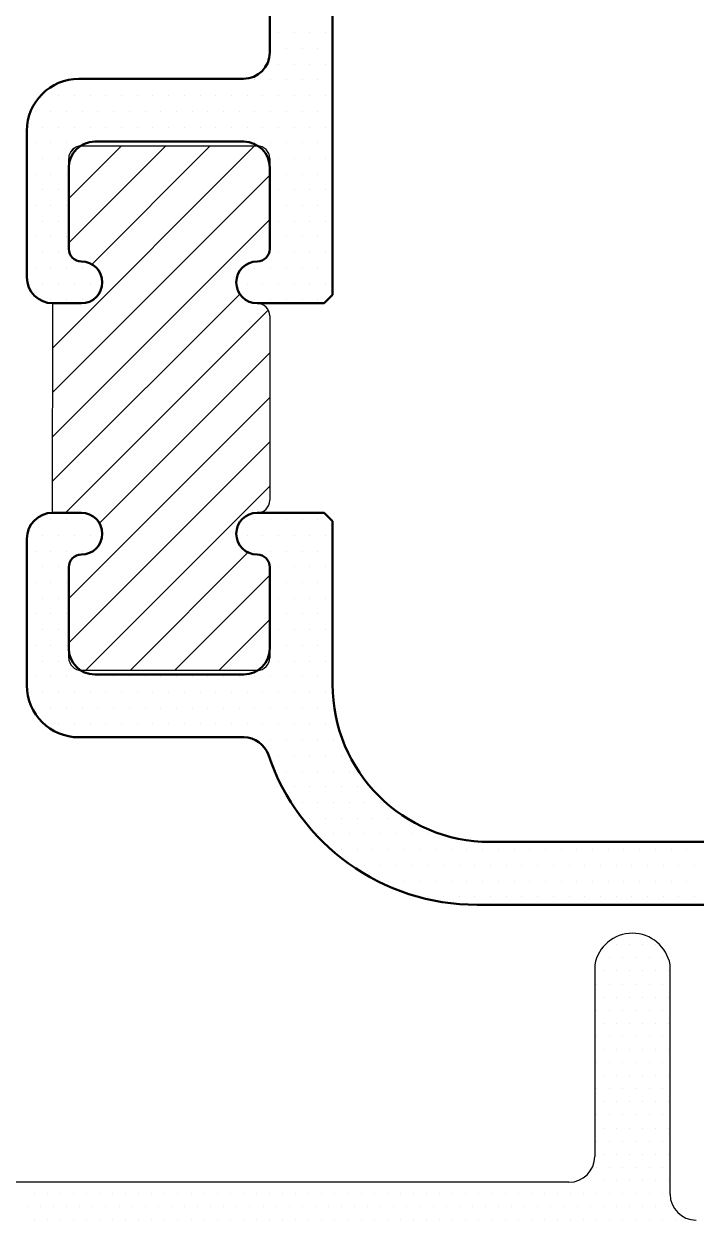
# Model space of a CAD drawing. Header units: inches. Extents: x 3.8 to 36.3, y 0.9 to 43.6.
# Drawn here: x 27.26 to 28.063, y 7.557 to 8.985 of the extents above; entities that cross this region are included whole.
import ezdxf

# ---------------------------------------------------------------- set-up
doc = ezdxf.new("R2010")
doc.units = ezdxf.units.IN
doc.header["$MEASUREMENT"] = 0
doc.layers.add('R-SWTS-DET1', color=1, linetype='Continuous')
doc.layers.add('R-SWTS-PAT1', color=5, linetype='Continuous')

msp = doc.modelspace()

# ---------------------------------------------------------------- linework, layer by layer
at = {"layer": 'R-SWTS-DET1', "lineweight": 50}
for p, q in [((27.55401, 8.95055), (27.55401, 9.2583)), ((27.62901, 9.2583), (27.62901, 8.6613)), ((27.32601, 8.9193), (27.52276, 8.9193)), ((27.26401, 8.6823), (27.26401, 8.8573)), ((27.52301, 8.8443), (27.34501, 8.8443)), ((27.31401, 8.8133), (27.31401, 8.7163)), ((27.55401, 8.7163), (27.55401, 8.8133)), ((27.62901, 8.6613), (27.61901, 8.6513)), ((27.32901, 8.6513), (27.29501, 8.6513)), ((27.53901, 8.6513), (27.53901, 8.6513)), ((27.61901, 8.6513), (27.53901, 8.6513)), ((27.32901, 8.4013), (27.29501, 8.4013)), ((27.53901, 8.4013), (27.53901, 8.4013)), ((27.61901, 8.4013), (27.53901, 8.4013)), ((27.62901, 8.3913), (27.61901, 8.4013)), ((27.62901, 8.1963), (27.62901, 8.3913)), ((27.26401, 8.3703), (27.26401, 8.1953)), ((27.31401, 8.2393), (27.31401, 8.3363)), ((27.55401, 8.3363), (27.55401, 8.2393)), ((27.52301, 8.2083), (27.34501, 8.2083)), ((27.32601, 8.1333), (27.52301, 8.1333)), ((28.22121, 8.0083), (27.81701, 8.0083)), ((27.80158, 7.9333), (28.23401, 7.9333))]:
    msp.add_line(p, q, dxfattribs=at)
at = {"layer": 'R-SWTS-DET1'}
for p, q in [((27.32892, 8.8392), (27.53892, 8.8392)), ((27.31392, 8.7162), (27.31392, 8.8242)), ((27.55392, 8.8242), (27.55392, 8.7162)), ((27.29465, 8.4012), (27.29492, 8.6512)), ((27.29492, 8.6512), (27.32892, 8.6512)), ((27.55392, 8.6362), (27.55392, 8.4162)), ((27.32892, 8.4012), (27.29492, 8.4012)), ((27.31392, 8.2282), (27.31392, 8.3362)), ((27.55392, 8.3362), (27.55392, 8.2282)), ((27.53892, 8.2132), (27.32892, 8.2132))]:
    msp.add_line(p, q, dxfattribs=at)
at = {"layer": 'R-SWTS-DET1', "lineweight": 30}
for p, q in [((27.94205, 7.86187), (27.94204, 7.63307)), ((28.03204, 7.588), (28.03205, 7.86187)), ((27.91104, 7.60207), (26.78605, 7.60207))]:
    msp.add_line(p, q, dxfattribs=at)
at = {"layer": 'R-SWTS-DET1', "lineweight": 50}
for centre, radius, start, end in [((27.52276, 8.95055), 0.03125, 270, 0), ((27.32601, 8.8573), 0.062, 90, 180), ((27.34501, 8.8133), 0.031, 90, 180), ((27.52301, 8.8133), 0.031, 360, 90), ((27.32901, 8.7163), 0.015, 180, 270), ((27.53901, 8.7163), 0.015, 270, 0), ((27.32901, 8.6763), 0.025, 270, 90), ((27.53901, 8.6763), 0.025, 90, 270), ((27.29501, 8.6823), 0.031, 180, 270), ((27.29501, 8.3703), 0.031, 90, 180), ((27.32901, 8.3763), 0.025, 270, 90), ((27.53901, 8.3763), 0.025, 90, 270), ((27.32901, 8.3363), 0.015, 90, 180), ((27.53901, 8.3363), 0.015, 0, 90), ((27.34501, 8.2393), 0.031, 180, 270), ((27.52301, 8.2393), 0.031, 270, 360), ((27.81701, 8.1963), 0.188, 180, 270), ((27.32601, 8.1953), 0.062, 180, 270), ((27.52301, 8.1023), 0.031, 18.64647, 90), ((27.80158, 8.1963), 0.263, 198.64647, 270)]:
    msp.add_arc(centre, radius, start, end, dxfattribs=at)
at = {"layer": 'R-SWTS-DET1'}
for centre, radius, start, end in [((27.32894, 8.82418), 0.01502, 90.08612, 179.91388), ((27.53889, 8.82418), 0.01502, 0.08612, 89.91388), ((27.32894, 8.71623), 0.01502, 180.08612, 269.91388), ((27.53889, 8.71623), 0.01502, 270.08612, 359.91388), ((27.32886, 8.6762), 0.025, 270.1266, 89.8734), ((27.53887, 8.6762), 0.025, 89.89771, 270.10229), ((27.53889, 8.63618), 0.01502, 0.08612, 89.91388), ((27.53889, 8.41623), 0.01502, 270.08612, 359.91388), ((27.29465, 8.37047), 0.03073, 89.49805, 90), ((27.32886, 8.3762), 0.025, 270.1266, 89.8734), ((27.53887, 8.3762), 0.025, 89.89771, 270.10229), ((27.32894, 8.33618), 0.01502, 90.08612, 179.91388), ((27.53889, 8.33618), 0.01502, 0.08612, 89.91388), ((27.32894, 8.22823), 0.01502, 180.08612, 269.91388), ((27.53889, 8.22823), 0.01502, 270.08612, 359.91388)]:
    msp.add_arc(centre, radius, start, end, dxfattribs=at)
at = {"layer": 'R-SWTS-DET1', "lineweight": 30}
for centre, radius, start, end in [((27.98705, 7.85362), 0.04575, 10.38886, 169.61114), ((27.91104, 7.63307), 0.031, 270, 359.999), ((28.06304, 7.588), 0.031, 179.999, 269.99698)]:
    msp.add_arc(centre, radius, start, end, dxfattribs=at)
at = {"layer": 'R-SWTS-PAT1'}
for p, q in [((27.56447, 8.97424), (27.56447, 8.97424)), ((27.58322, 8.97424), (27.58322, 8.97424)), ((27.60197, 8.97424), (27.60197, 8.97424)), ((27.62072, 8.97424), (27.62072, 8.97424)), ((27.55509, 8.95549), (27.55509, 8.95549)), ((27.57384, 8.95549), (27.57384, 8.95549)), ((27.59259, 8.95549), (27.59259, 8.95549)), ((27.61134, 8.95549), (27.61134, 8.95549)), ((27.56447, 8.93674), (27.56447, 8.93674)), ((27.58322, 8.93674), (27.58322, 8.93674)), ((27.60197, 8.93674), (27.60197, 8.93674)), ((27.62072, 8.93674), (27.62072, 8.93674)), ((27.33009, 8.91799), (27.33009, 8.91799)), ((27.34884, 8.91799), (27.34884, 8.91799)), ((27.36759, 8.91799), (27.36759, 8.91799)), ((27.38634, 8.91799), (27.38634, 8.91799)), ((27.40509, 8.91799), (27.40509, 8.91799)), ((27.42384, 8.91799), (27.42384, 8.91799)), ((27.44259, 8.91799), (27.44259, 8.91799)), ((27.46134, 8.91799), (27.46134, 8.91799)), ((27.48009, 8.91799), (27.48009, 8.91799)), ((27.49884, 8.91799), (27.49884, 8.91799)), ((27.51759, 8.91799), (27.51759, 8.91799)), ((27.53634, 8.91799), (27.53634, 8.91799)), ((27.55509, 8.91799), (27.55509, 8.91799)), ((27.57384, 8.91799), (27.57384, 8.91799)), ((27.59259, 8.91799), (27.59259, 8.91799)), ((27.61134, 8.91799), (27.61134, 8.91799)), ((27.28322, 8.89924), (27.28322, 8.89924)), ((27.30197, 8.89924), (27.30197, 8.89924)), ((27.32072, 8.89924), (27.32072, 8.89924)), ((27.33947, 8.89924), (27.33947, 8.89924)), ((27.35822, 8.89924), (27.35822, 8.89924)), ((27.37697, 8.89924), (27.37697, 8.89924)), ((27.39572, 8.89924), (27.39572, 8.89924)), ((27.41447, 8.89924), (27.41447, 8.89924)), ((27.43322, 8.89924), (27.43322, 8.89924)), ((27.45197, 8.89924), (27.45197, 8.89924)), ((27.47072, 8.89924), (27.47072, 8.89924)), ((27.48947, 8.89924), (27.48947, 8.89924)), ((27.50822, 8.89924), (27.50822, 8.89924)), ((27.52697, 8.89924), (27.52697, 8.89924)), ((27.54572, 8.89924), (27.54572, 8.89924)), ((27.56447, 8.89924), (27.56447, 8.89924)), ((27.58322, 8.89924), (27.58322, 8.89924)), ((27.60197, 8.89924), (27.60197, 8.89924)), ((27.62072, 8.89924), (27.62072, 8.89924)), ((27.27384, 8.88049), (27.27384, 8.88049)), ((27.29259, 8.88049), (27.29259, 8.88049)), ((27.31134, 8.88049), (27.31134, 8.88049)), ((27.33009, 8.88049), (27.33009, 8.88049)), ((27.34884, 8.88049), (27.34884, 8.88049)), ((27.36759, 8.88049), (27.36759, 8.88049)), ((27.38634, 8.88049), (27.38634, 8.88049)), ((27.40509, 8.88049), (27.40509, 8.88049)), ((27.42384, 8.88049), (27.42384, 8.88049)), ((27.44259, 8.88049), (27.44259, 8.88049)), ((27.46134, 8.88049), (27.46134, 8.88049)), ((27.48009, 8.88049), (27.48009, 8.88049)), ((27.49884, 8.88049), (27.49884, 8.88049)), ((27.51759, 8.88049), (27.51759, 8.88049)), ((27.53634, 8.88049), (27.53634, 8.88049)), ((27.55509, 8.88049), (27.55509, 8.88049)), ((27.57384, 8.88049), (27.57384, 8.88049)), ((27.59259, 8.88049), (27.59259, 8.88049)), ((27.61134, 8.88049), (27.61134, 8.88049)), ((27.26447, 8.86174), (27.26447, 8.86174)), ((27.28322, 8.86174), (27.28322, 8.86174)), ((27.30197, 8.86174), (27.30197, 8.86174)), ((27.32072, 8.86174), (27.32072, 8.86174)), ((27.33947, 8.86174), (27.33947, 8.86174)), ((27.35822, 8.86174), (27.35822, 8.86174)), ((27.37697, 8.86174), (27.37697, 8.86174)), ((27.39572, 8.86174), (27.39572, 8.86174)), ((27.41447, 8.86174), (27.41447, 8.86174)), ((27.43322, 8.86174), (27.43322, 8.86174)), ((27.45197, 8.86174), (27.45197, 8.86174)), ((27.47072, 8.86174), (27.47072, 8.86174)), ((27.48947, 8.86174), (27.48947, 8.86174)), ((27.50822, 8.86174), (27.50822, 8.86174)), ((27.52697, 8.86174), (27.52697, 8.86174)), ((27.54572, 8.86174), (27.54572, 8.86174)), ((27.56447, 8.86174), (27.56447, 8.86174)), ((27.58322, 8.86174), (27.58322, 8.86174)), ((27.60197, 8.86174), (27.60197, 8.86174)), ((27.62072, 8.86174), (27.62072, 8.86174)), ((27.27384, 8.84299), (27.27384, 8.84299)), ((27.29259, 8.84299), (27.29259, 8.84299)), ((27.29486, 8.59819), (27.53587, 8.8392)), ((27.31134, 8.84299), (27.31134, 8.84299)), ((27.31392, 8.77635), (27.37677, 8.8392)), ((27.31392, 8.72331), (27.42981, 8.8392)), ((27.33009, 8.84299), (27.33009, 8.84299)), ((27.34144, 8.6978), (27.48284, 8.8392)), ((27.53634, 8.84299), (27.53634, 8.84299)), ((27.55509, 8.84299), (27.55509, 8.84299)), ((27.57384, 8.84299), (27.57384, 8.84299)), ((27.59259, 8.84299), (27.59259, 8.84299)), ((27.61134, 8.84299), (27.61134, 8.84299)), ((27.26447, 8.82424), (27.26447, 8.82424)), ((27.28322, 8.82424), (27.28322, 8.82424)), ((27.30197, 8.82424), (27.30197, 8.82424)), ((27.31557, 8.83103), (27.32209, 8.83755)), ((27.56447, 8.82424), (27.56447, 8.82424)), ((27.58322, 8.82424), (27.58322, 8.82424)), ((27.60197, 8.82424), (27.60197, 8.82424)), ((27.62072, 8.82424), (27.62072, 8.82424)), ((27.27384, 8.80549), (27.27384, 8.80549)), ((27.29259, 8.80549), (27.29259, 8.80549)), ((27.2948, 8.5451), (27.55392, 8.80421)), ((27.31134, 8.80549), (27.31134, 8.80549)), ((27.55509, 8.80549), (27.55509, 8.80549)), ((27.57384, 8.80549), (27.57384, 8.80549)), ((27.59259, 8.80549), (27.59259, 8.80549)), ((27.61134, 8.80549), (27.61134, 8.80549)), ((27.26447, 8.78674), (27.26447, 8.78674)), ((27.28322, 8.78674), (27.28322, 8.78674)), ((27.30197, 8.78674), (27.30197, 8.78674)), ((27.56447, 8.78674), (27.56447, 8.78674)), ((27.58322, 8.78674), (27.58322, 8.78674)), ((27.60197, 8.78674), (27.60197, 8.78674)), ((27.62072, 8.78674), (27.62072, 8.78674)), ((27.27384, 8.76799), (27.27384, 8.76799)), ((27.29259, 8.76799), (27.29259, 8.76799)), ((27.31134, 8.76799), (27.31134, 8.76799)), ((27.55509, 8.76799), (27.55509, 8.76799)), ((27.57384, 8.76799), (27.57384, 8.76799)), ((27.59259, 8.76799), (27.59259, 8.76799)), ((27.61134, 8.76799), (27.61134, 8.76799)), ((27.26447, 8.74924), (27.26447, 8.74924)), ((27.28322, 8.74924), (27.28322, 8.74924)), ((27.29474, 8.49201), (27.55392, 8.75118)), ((27.30197, 8.74924), (27.30197, 8.74924)), ((27.56447, 8.74924), (27.56447, 8.74924)), ((27.58322, 8.74924), (27.58322, 8.74924)), ((27.60197, 8.74924), (27.60197, 8.74924)), ((27.62072, 8.74924), (27.62072, 8.74924)), ((27.27384, 8.73049), (27.27384, 8.73049)), ((27.29259, 8.73049), (27.29259, 8.73049)), ((27.31134, 8.73049), (27.31134, 8.73049)), ((27.55509, 8.73049), (27.55509, 8.73049)), ((27.57384, 8.73049), (27.57384, 8.73049)), ((27.59259, 8.73049), (27.59259, 8.73049)), ((27.61134, 8.73049), (27.61134, 8.73049)), ((27.26447, 8.71174), (27.26447, 8.71174)), ((27.28322, 8.71174), (27.28322, 8.71174)), ((27.30197, 8.71174), (27.30197, 8.71174)), ((27.56447, 8.71174), (27.56447, 8.71174)), ((27.58322, 8.71174), (27.58322, 8.71174)), ((27.60197, 8.71174), (27.60197, 8.71174)), ((27.62072, 8.71174), (27.62072, 8.71174)), ((27.27384, 8.69299), (27.27384, 8.69299)), ((27.29259, 8.69299), (27.29259, 8.69299)), ((27.31134, 8.69299), (27.31134, 8.69299)), ((27.33009, 8.69299), (27.33009, 8.69299)), ((27.53634, 8.69299), (27.53634, 8.69299)), ((27.55509, 8.69299), (27.55509, 8.69299)), ((27.57384, 8.69299), (27.57384, 8.69299)), ((27.59259, 8.69299), (27.59259, 8.69299)), ((27.61134, 8.69299), (27.61134, 8.69299)), ((27.28322, 8.67424), (27.28322, 8.67424)), ((27.30197, 8.67424), (27.30197, 8.67424)), ((27.32072, 8.67424), (27.32072, 8.67424)), ((27.33947, 8.67424), (27.33947, 8.67424)), ((27.52697, 8.67424), (27.52697, 8.67424)), ((27.54572, 8.67424), (27.54572, 8.67424)), ((27.56447, 8.67424), (27.56447, 8.67424)), ((27.58322, 8.67424), (27.58322, 8.67424)), ((27.60197, 8.67424), (27.60197, 8.67424)), ((27.62072, 8.67424), (27.62072, 8.67424)), ((27.29259, 8.65549), (27.29259, 8.65549)), ((27.29469, 8.43892), (27.51814, 8.66237)), ((27.31134, 8.65549), (27.31134, 8.65549)), ((27.33009, 8.65549), (27.33009, 8.65549)), ((27.53634, 8.65549), (27.53634, 8.65549)), ((27.55509, 8.65549), (27.55509, 8.65549)), ((27.57384, 8.65549), (27.57384, 8.65549)), ((27.59259, 8.65549), (27.59259, 8.65549)), ((27.61134, 8.65549), (27.61134, 8.65549)), ((27.31, 8.4012), (27.55211, 8.64331)), ((27.35053, 8.3887), (27.55392, 8.59208)), ((27.31392, 8.29905), (27.55392, 8.53905)), ((27.31392, 8.24602), (27.55392, 8.48602)), ((27.33414, 8.2132), (27.55392, 8.43298)), ((27.29259, 8.39299), (27.29259, 8.39299)), ((27.31134, 8.39299), (27.31134, 8.39299)), ((27.33009, 8.39299), (27.33009, 8.39299)), ((27.53634, 8.39299), (27.53634, 8.39299)), ((27.55509, 8.39299), (27.55509, 8.39299)), ((27.57384, 8.39299), (27.57384, 8.39299)), ((27.59259, 8.39299), (27.59259, 8.39299)), ((27.61134, 8.39299), (27.61134, 8.39299)), ((27.26447, 8.37424), (27.26447, 8.37424)), ((27.28322, 8.37424), (27.28322, 8.37424)), ((27.30197, 8.37424), (27.30197, 8.37424)), ((27.32072, 8.37424), (27.32072, 8.37424)), ((27.33947, 8.37424), (27.33947, 8.37424)), ((27.52697, 8.37424), (27.52697, 8.37424)), ((27.54572, 8.37424), (27.54572, 8.37424)), ((27.56447, 8.37424), (27.56447, 8.37424)), ((27.58322, 8.37424), (27.58322, 8.37424)), ((27.60197, 8.37424), (27.60197, 8.37424)), ((27.62072, 8.37424), (27.62072, 8.37424)), ((27.27384, 8.35549), (27.27384, 8.35549)), ((27.29259, 8.35549), (27.29259, 8.35549)), ((27.31134, 8.35549), (27.31134, 8.35549)), ((27.33009, 8.35549), (27.33009, 8.35549)), ((27.38717, 8.2132), (27.52781, 8.35384)), ((27.53634, 8.35549), (27.53634, 8.35549)), ((27.55509, 8.35549), (27.55509, 8.35549)), ((27.57384, 8.35549), (27.57384, 8.35549)), ((27.59259, 8.35549), (27.59259, 8.35549)), ((27.61134, 8.35549), (27.61134, 8.35549)), ((27.26447, 8.33674), (27.26447, 8.33674)), ((27.28322, 8.33674), (27.28322, 8.33674)), ((27.30197, 8.33674), (27.30197, 8.33674)), ((27.4402, 8.2132), (27.55392, 8.32692)), ((27.56447, 8.33674), (27.56447, 8.33674)), ((27.58322, 8.33674), (27.58322, 8.33674)), ((27.60197, 8.33674), (27.60197, 8.33674)), ((27.62072, 8.33674), (27.62072, 8.33674)), ((27.27384, 8.31799), (27.27384, 8.31799)), ((27.29259, 8.31799), (27.29259, 8.31799)), ((27.31134, 8.31799), (27.31134, 8.31799)), ((27.55509, 8.31799), (27.55509, 8.31799)), ((27.57384, 8.31799), (27.57384, 8.31799)), ((27.59259, 8.31799), (27.59259, 8.31799)), ((27.61134, 8.31799), (27.61134, 8.31799)), ((27.26447, 8.29924), (27.26447, 8.29924)), ((27.28322, 8.29924), (27.28322, 8.29924)), ((27.30197, 8.29924), (27.30197, 8.29924)), ((27.56447, 8.29924), (27.56447, 8.29924)), ((27.58322, 8.29924), (27.58322, 8.29924)), ((27.60197, 8.29924), (27.60197, 8.29924)), ((27.62072, 8.29924), (27.62072, 8.29924)), ((27.27384, 8.28049), (27.27384, 8.28049)), ((27.29259, 8.28049), (27.29259, 8.28049)), ((27.31134, 8.28049), (27.31134, 8.28049)), ((27.49323, 8.2132), (27.55392, 8.27388)), ((27.55509, 8.28049), (27.55509, 8.28049)), ((27.57384, 8.28049), (27.57384, 8.28049)), ((27.59259, 8.28049), (27.59259, 8.28049)), ((27.61134, 8.28049), (27.61134, 8.28049)), ((27.26447, 8.26174), (27.26447, 8.26174)), ((27.28322, 8.26174), (27.28322, 8.26174)), ((27.30197, 8.26174), (27.30197, 8.26174)), ((27.56447, 8.26174), (27.56447, 8.26174)), ((27.58322, 8.26174), (27.58322, 8.26174)), ((27.60197, 8.26174), (27.60197, 8.26174)), ((27.62072, 8.26174), (27.62072, 8.26174)), ((27.27384, 8.24299), (27.27384, 8.24299)), ((27.29259, 8.24299), (27.29259, 8.24299)), ((27.31134, 8.24299), (27.31134, 8.24299)), ((27.55509, 8.24299), (27.55509, 8.24299)), ((27.57384, 8.24299), (27.57384, 8.24299)), ((27.59259, 8.24299), (27.59259, 8.24299)), ((27.61134, 8.24299), (27.61134, 8.24299)), ((27.26447, 8.22424), (27.26447, 8.22424)), ((27.28322, 8.22424), (27.28322, 8.22424)), ((27.30197, 8.22424), (27.30197, 8.22424)), ((27.56447, 8.22424), (27.56447, 8.22424)), ((27.58322, 8.22424), (27.58322, 8.22424)), ((27.60197, 8.22424), (27.60197, 8.22424)), ((27.62072, 8.22424), (27.62072, 8.22424)), ((27.27384, 8.20549), (27.27384, 8.20549)), ((27.29259, 8.20549), (27.29259, 8.20549)), ((27.31134, 8.20549), (27.31134, 8.20549)), ((27.33009, 8.20549), (27.33009, 8.20549)), ((27.34884, 8.20549), (27.34884, 8.20549)), ((27.36759, 8.20549), (27.36759, 8.20549)), ((27.38634, 8.20549), (27.38634, 8.20549)), ((27.40509, 8.20549), (27.40509, 8.20549)), ((27.42384, 8.20549), (27.42384, 8.20549)), ((27.44259, 8.20549), (27.44259, 8.20549)), ((27.46134, 8.20549), (27.46134, 8.20549)), ((27.48009, 8.20549), (27.48009, 8.20549)), ((27.49884, 8.20549), (27.49884, 8.20549)), ((27.51759, 8.20549), (27.51759, 8.20549)), ((27.53634, 8.20549), (27.53634, 8.20549)), ((27.55509, 8.20549), (27.55509, 8.20549)), ((27.57384, 8.20549), (27.57384, 8.20549)), ((27.59259, 8.20549), (27.59259, 8.20549)), ((27.61134, 8.20549), (27.61134, 8.20549)), ((27.28322, 8.18674), (27.28322, 8.18674)), ((27.30197, 8.18674), (27.30197, 8.18674)), ((27.32072, 8.18674), (27.32072, 8.18674)), ((27.33947, 8.18674), (27.33947, 8.18674)), ((27.35822, 8.18674), (27.35822, 8.18674)), ((27.37697, 8.18674), (27.37697, 8.18674)), ((27.39572, 8.18674), (27.39572, 8.18674)), ((27.41447, 8.18674), (27.41447, 8.18674)), ((27.43322, 8.18674), (27.43322, 8.18674)), ((27.45197, 8.18674), (27.45197, 8.18674)), ((27.47072, 8.18674), (27.47072, 8.18674)), ((27.48947, 8.18674), (27.48947, 8.18674)), ((27.50822, 8.18674), (27.50822, 8.18674)), ((27.52697, 8.18674), (27.52697, 8.18674)), ((27.54572, 8.18674), (27.54572, 8.18674)), ((27.56447, 8.18674), (27.56447, 8.18674)), ((27.58322, 8.18674), (27.58322, 8.18674)), ((27.60197, 8.18674), (27.60197, 8.18674)), ((27.62072, 8.18674), (27.62072, 8.18674)), ((27.27384, 8.16799), (27.27384, 8.16799)), ((27.29259, 8.16799), (27.29259, 8.16799)), ((27.31134, 8.16799), (27.31134, 8.16799)), ((27.33009, 8.16799), (27.33009, 8.16799)), ((27.34884, 8.16799), (27.34884, 8.16799)), ((27.36759, 8.16799), (27.36759, 8.16799)), ((27.38634, 8.16799), (27.38634, 8.16799)), ((27.40509, 8.16799), (27.40509, 8.16799)), ((27.42384, 8.16799), (27.42384, 8.16799)), ((27.44259, 8.16799), (27.44259, 8.16799)), ((27.46134, 8.16799), (27.46134, 8.16799)), ((27.48009, 8.16799), (27.48009, 8.16799)), ((27.49884, 8.16799), (27.49884, 8.16799)), ((27.51759, 8.16799), (27.51759, 8.16799)), ((27.53634, 8.16799), (27.53634, 8.16799)), ((27.55509, 8.16799), (27.55509, 8.16799)), ((27.57384, 8.16799), (27.57384, 8.16799)), ((27.59259, 8.16799), (27.59259, 8.16799)), ((27.61134, 8.16799), (27.61134, 8.16799)), ((27.63009, 8.16799), (27.63009, 8.16799)), ((27.30197, 8.14924), (27.30197, 8.14924)), ((27.32072, 8.14924), (27.32072, 8.14924)), ((27.33947, 8.14924), (27.33947, 8.14924)), ((27.35822, 8.14924), (27.35822, 8.14924)), ((27.37697, 8.14924), (27.37697, 8.14924)), ((27.39572, 8.14924), (27.39572, 8.14924)), ((27.41447, 8.14924), (27.41447, 8.14924)), ((27.43322, 8.14924), (27.43322, 8.14924)), ((27.45197, 8.14924), (27.45197, 8.14924)), ((27.47072, 8.14924), (27.47072, 8.14924)), ((27.48947, 8.14924), (27.48947, 8.14924)), ((27.50822, 8.14924), (27.50822, 8.14924)), ((27.52697, 8.14924), (27.52697, 8.14924)), ((27.54572, 8.14924), (27.54572, 8.14924)), ((27.56447, 8.14924), (27.56447, 8.14924)), ((27.58322, 8.14924), (27.58322, 8.14924)), ((27.60197, 8.14924), (27.60197, 8.14924)), ((27.62072, 8.14924), (27.62072, 8.14924)), ((27.53634, 8.13049), (27.53634, 8.13049)), ((27.55509, 8.13049), (27.55509, 8.13049)), ((27.57384, 8.13049), (27.57384, 8.13049)), ((27.59259, 8.13049), (27.59259, 8.13049)), ((27.61134, 8.13049), (27.61134, 8.13049)), ((27.63009, 8.13049), (27.63009, 8.13049)), ((27.56447, 8.11174), (27.56447, 8.11174)), ((27.58322, 8.11174), (27.58322, 8.11174)), ((27.60197, 8.11174), (27.60197, 8.11174)), ((27.62072, 8.11174), (27.62072, 8.11174)), ((27.63947, 8.11174), (27.63947, 8.11174)), ((27.57384, 8.09299), (27.57384, 8.09299)), ((27.59259, 8.09299), (27.59259, 8.09299)), ((27.61134, 8.09299), (27.61134, 8.09299)), ((27.63009, 8.09299), (27.63009, 8.09299)), ((27.64884, 8.09299), (27.64884, 8.09299)), ((27.58322, 8.07424), (27.58322, 8.07424)), ((27.60197, 8.07424), (27.60197, 8.07424)), ((27.62072, 8.07424), (27.62072, 8.07424)), ((27.63947, 8.07424), (27.63947, 8.07424)), ((27.65822, 8.07424), (27.65822, 8.07424)), ((27.59259, 8.05549), (27.59259, 8.05549)), ((27.61134, 8.05549), (27.61134, 8.05549)), ((27.63009, 8.05549), (27.63009, 8.05549)), ((27.64884, 8.05549), (27.64884, 8.05549)), ((27.66759, 8.05549), (27.66759, 8.05549)), ((27.68634, 8.05549), (27.68634, 8.05549)), ((27.60197, 8.03674), (27.60197, 8.03674)), ((27.62072, 8.03674), (27.62072, 8.03674)), ((27.63947, 8.03674), (27.63947, 8.03674)), ((27.65822, 8.03674), (27.65822, 8.03674)), ((27.67697, 8.03674), (27.67697, 8.03674)), ((27.69572, 8.03674), (27.69572, 8.03674)), ((27.71447, 8.03674), (27.71447, 8.03674)), ((27.61134, 8.01799), (27.61134, 8.01799)), ((27.63009, 8.01799), (27.63009, 8.01799)), ((27.64884, 8.01799), (27.64884, 8.01799)), ((27.66759, 8.01799), (27.66759, 8.01799)), ((27.68634, 8.01799), (27.68634, 8.01799)), ((27.70509, 8.01799), (27.70509, 8.01799)), ((27.72384, 8.01799), (27.72384, 8.01799)), ((27.74259, 8.01799), (27.74259, 8.01799)), ((27.63947, 7.99924), (27.63947, 7.99924)), ((27.65822, 7.99924), (27.65822, 7.99924)), ((27.67697, 7.99924), (27.67697, 7.99924)), ((27.69572, 7.99924), (27.69572, 7.99924)), ((27.71447, 7.99924), (27.71447, 7.99924)), ((27.73322, 7.99924), (27.73322, 7.99924)), ((27.75197, 7.99924), (27.75197, 7.99924)), ((27.77072, 7.99924), (27.77072, 7.99924)), ((27.78947, 7.99924), (27.78947, 7.99924)), ((27.80822, 7.99924), (27.80822, 7.99924)), ((27.82697, 7.99924), (27.82697, 7.99924)), ((27.84572, 7.99924), (27.84572, 7.99924)), ((27.86447, 7.99924), (27.86447, 7.99924)), ((27.88322, 7.99924), (27.88322, 7.99924)), ((27.90197, 7.99924), (27.90197, 7.99924)), ((27.92072, 7.99924), (27.92072, 7.99924)), ((27.93947, 7.99924), (27.93947, 7.99924)), ((27.95822, 7.99924), (27.95822, 7.99924)), ((27.97697, 7.99924), (27.97697, 7.99924)), ((27.99572, 7.99924), (27.99572, 7.99924)), ((28.01447, 7.99924), (28.01447, 7.99924)), ((28.03322, 7.99924), (28.03322, 7.99924)), ((28.05197, 7.99924), (28.05197, 7.99924)), ((27.66759, 7.98049), (27.66759, 7.98049)), ((27.68634, 7.98049), (27.68634, 7.98049)), ((27.70509, 7.98049), (27.70509, 7.98049)), ((27.72384, 7.98049), (27.72384, 7.98049)), ((27.74259, 7.98049), (27.74259, 7.98049)), ((27.76134, 7.98049), (27.76134, 7.98049)), ((27.78009, 7.98049), (27.78009, 7.98049)), ((27.79884, 7.98049), (27.79884, 7.98049)), ((27.81759, 7.98049), (27.81759, 7.98049)), ((27.83634, 7.98049), (27.83634, 7.98049)), ((27.85509, 7.98049), (27.85509, 7.98049)), ((27.87384, 7.98049), (27.87384, 7.98049)), ((27.89259, 7.98049), (27.89259, 7.98049)), ((27.91134, 7.98049), (27.91134, 7.98049)), ((27.93009, 7.98049), (27.93009, 7.98049)), ((27.94884, 7.98049), (27.94884, 7.98049)), ((27.96759, 7.98049), (27.96759, 7.98049)), ((27.98634, 7.98049), (27.98634, 7.98049)), ((28.00509, 7.98049), (28.00509, 7.98049)), ((28.02384, 7.98049), (28.02384, 7.98049)), ((28.04259, 7.98049), (28.04259, 7.98049)), ((28.06134, 7.98049), (28.06134, 7.98049)), ((27.69572, 7.96174), (27.69572, 7.96174)), ((27.71447, 7.96174), (27.71447, 7.96174)), ((27.73322, 7.96174), (27.73322, 7.96174)), ((27.75197, 7.96174), (27.75197, 7.96174)), ((27.77072, 7.96174), (27.77072, 7.96174)), ((27.78947, 7.96174), (27.78947, 7.96174)), ((27.80822, 7.96174), (27.80822, 7.96174)), ((27.82697, 7.96174), (27.82697, 7.96174)), ((27.84572, 7.96174), (27.84572, 7.96174)), ((27.86447, 7.96174), (27.86447, 7.96174)), ((27.88322, 7.96174), (27.88322, 7.96174)), ((27.90197, 7.96174), (27.90197, 7.96174)), ((27.92072, 7.96174), (27.92072, 7.96174)), ((27.93947, 7.96174), (27.93947, 7.96174)), ((27.95822, 7.96174), (27.95822, 7.96174)), ((27.97697, 7.96174), (27.97697, 7.96174)), ((27.99572, 7.96174), (27.99572, 7.96174)), ((28.01447, 7.96174), (28.01447, 7.96174)), ((28.03322, 7.96174), (28.03322, 7.96174)), ((28.05197, 7.96174), (28.05197, 7.96174)), ((27.74259, 7.94299), (27.74259, 7.94299)), ((27.76134, 7.94299), (27.76134, 7.94299)), ((27.78009, 7.94299), (27.78009, 7.94299)), ((27.79884, 7.94299), (27.79884, 7.94299)), ((27.81759, 7.94299), (27.81759, 7.94299)), ((27.83634, 7.94299), (27.83634, 7.94299)), ((27.85509, 7.94299), (27.85509, 7.94299)), ((27.87384, 7.94299), (27.87384, 7.94299)), ((27.89259, 7.94299), (27.89259, 7.94299)), ((27.91134, 7.94299), (27.91134, 7.94299)), ((27.93009, 7.94299), (27.93009, 7.94299)), ((27.94884, 7.94299), (27.94884, 7.94299)), ((27.96759, 7.94299), (27.96759, 7.94299)), ((27.98634, 7.94299), (27.98634, 7.94299)), ((28.00509, 7.94299), (28.00509, 7.94299)), ((28.02384, 7.94299), (28.02384, 7.94299)), ((28.04259, 7.94299), (28.04259, 7.94299)), ((28.06134, 7.94299), (28.06134, 7.94299)), ((27.96782, 7.88558), (27.96782, 7.88558)), ((27.98345, 7.88558), (27.98345, 7.88558)), ((27.99907, 7.88558), (27.99907, 7.88558)), ((28.0147, 7.88558), (28.0147, 7.88558)), ((27.94439, 7.86996), (27.94439, 7.86996)), ((27.96001, 7.86996), (27.96001, 7.86996)), ((27.97564, 7.86996), (27.97564, 7.86996)), ((27.99126, 7.86996), (27.99126, 7.86996)), ((28.00689, 7.86996), (28.00689, 7.86996)), ((28.02251, 7.86996), (28.02251, 7.86996)), ((27.9522, 7.85433), (27.9522, 7.85433)), ((27.96782, 7.85433), (27.96782, 7.85433)), ((27.98345, 7.85433), (27.98345, 7.85433)), ((27.99907, 7.85433), (27.99907, 7.85433)), ((28.0147, 7.85433), (28.0147, 7.85433)), ((28.03032, 7.85433), (28.03032, 7.85433)), ((27.94439, 7.83871), (27.94439, 7.83871)), ((27.96001, 7.83871), (27.96001, 7.83871)), ((27.97564, 7.83871), (27.97564, 7.83871)), ((27.99126, 7.83871), (27.99126, 7.83871)), ((28.00689, 7.83871), (28.00689, 7.83871)), ((28.02251, 7.83871), (28.02251, 7.83871)), ((27.9522, 7.82308), (27.9522, 7.82308)), ((27.96782, 7.82308), (27.96782, 7.82308)), ((27.98345, 7.82308), (27.98345, 7.82308)), ((27.99907, 7.82308), (27.99907, 7.82308)), ((28.0147, 7.82308), (28.0147, 7.82308)), ((28.03032, 7.82308), (28.03032, 7.82308)), ((27.94439, 7.80746), (27.94439, 7.80746)), ((27.96001, 7.80746), (27.96001, 7.80746)), ((27.97564, 7.80746), (27.97564, 7.80746)), ((27.99126, 7.80746), (27.99126, 7.80746)), ((28.00689, 7.80746), (28.00689, 7.80746)), ((28.02251, 7.80746), (28.02251, 7.80746)), ((27.9522, 7.79183), (27.9522, 7.79183)), ((27.96782, 7.79183), (27.96782, 7.79183)), ((27.98345, 7.79183), (27.98345, 7.79183)), ((27.99907, 7.79183), (27.99907, 7.79183)), ((28.0147, 7.79183), (28.0147, 7.79183)), ((28.03032, 7.79183), (28.03032, 7.79183)), ((27.94439, 7.77621), (27.94439, 7.77621)), ((27.96001, 7.77621), (27.96001, 7.77621)), ((27.97564, 7.77621), (27.97564, 7.77621)), ((27.99126, 7.77621), (27.99126, 7.77621)), ((28.00689, 7.77621), (28.00689, 7.77621)), ((28.02251, 7.77621), (28.02251, 7.77621)), ((27.9522, 7.76058), (27.9522, 7.76058)), ((27.96782, 7.76058), (27.96782, 7.76058)), ((27.98345, 7.76058), (27.98345, 7.76058)), ((27.99907, 7.76058), (27.99907, 7.76058)), ((28.0147, 7.76058), (28.0147, 7.76058)), ((28.03032, 7.76058), (28.03032, 7.76058)), ((27.94439, 7.74496), (27.94439, 7.74496)), ((27.96001, 7.74496), (27.96001, 7.74496)), ((27.97564, 7.74496), (27.97564, 7.74496)), ((27.99126, 7.74496), (27.99126, 7.74496)), ((28.00689, 7.74496), (28.00689, 7.74496)), ((28.02251, 7.74496), (28.02251, 7.74496)), ((27.9522, 7.72933), (27.9522, 7.72933)), ((27.96782, 7.72933), (27.96782, 7.72933)), ((27.98345, 7.72933), (27.98345, 7.72933)), ((27.99907, 7.72933), (27.99907, 7.72933)), ((28.0147, 7.72933), (28.0147, 7.72933)), ((28.03032, 7.72933), (28.03032, 7.72933)), ((27.94439, 7.71371), (27.94439, 7.71371)), ((27.96001, 7.71371), (27.96001, 7.71371)), ((27.97564, 7.71371), (27.97564, 7.71371)), ((27.99126, 7.71371), (27.99126, 7.71371)), ((28.00689, 7.71371), (28.00689, 7.71371)), ((28.02251, 7.71371), (28.02251, 7.71371)), ((27.9522, 7.69808), (27.9522, 7.69808)), ((27.96782, 7.69808), (27.96782, 7.69808)), ((27.98345, 7.69808), (27.98345, 7.69808)), ((27.99907, 7.69808), (27.99907, 7.69808)), ((28.0147, 7.69808), (28.0147, 7.69808)), ((28.03032, 7.69808), (28.03032, 7.69808)), ((27.94439, 7.68246), (27.94439, 7.68246)), ((27.96001, 7.68246), (27.96001, 7.68246)), ((27.97564, 7.68246), (27.97564, 7.68246)), ((27.99126, 7.68246), (27.99126, 7.68246)), ((28.00689, 7.68246), (28.00689, 7.68246)), ((28.02251, 7.68246), (28.02251, 7.68246)), ((27.9522, 7.66683), (27.9522, 7.66683)), ((27.96782, 7.66683), (27.96782, 7.66683)), ((27.98345, 7.66683), (27.98345, 7.66683)), ((27.99907, 7.66683), (27.99907, 7.66683)), ((28.0147, 7.66683), (28.0147, 7.66683)), ((28.03032, 7.66683), (28.03032, 7.66683)), ((27.94439, 7.65121), (27.94439, 7.65121)), ((27.96001, 7.65121), (27.96001, 7.65121)), ((27.97564, 7.65121), (27.97564, 7.65121)), ((27.99126, 7.65121), (27.99126, 7.65121)), ((28.00689, 7.65121), (28.00689, 7.65121)), ((28.02251, 7.65121), (28.02251, 7.65121)), ((27.9522, 7.63558), (27.9522, 7.63558)), ((27.96782, 7.63558), (27.96782, 7.63558)), ((27.98345, 7.63558), (27.98345, 7.63558)), ((27.99907, 7.63558), (27.99907, 7.63558)), ((28.0147, 7.63558), (28.0147, 7.63558)), ((28.03032, 7.63558), (28.03032, 7.63558)), ((27.94439, 7.61996), (27.94439, 7.61996)), ((27.96001, 7.61996), (27.96001, 7.61996)), ((27.97564, 7.61996), (27.97564, 7.61996)), ((27.99126, 7.61996), (27.99126, 7.61996)), ((28.00689, 7.61996), (28.00689, 7.61996)), ((28.02251, 7.61996), (28.02251, 7.61996)), ((27.93657, 7.60433), (27.93657, 7.60433)), ((27.9522, 7.60433), (27.9522, 7.60433)), ((27.96782, 7.60433), (27.96782, 7.60433)), ((27.98345, 7.60433), (27.98345, 7.60433)), ((27.99907, 7.60433), (27.99907, 7.60433)), ((28.0147, 7.60433), (28.0147, 7.60433)), ((28.03032, 7.60433), (28.03032, 7.60433)), ((27.27251, 7.58871), (27.27251, 7.58871)), ((27.28814, 7.58871), (27.28814, 7.58871)), ((27.30376, 7.58871), (27.30376, 7.58871)), ((27.31939, 7.58871), (27.31939, 7.58871)), ((27.33501, 7.58871), (27.33501, 7.58871)), ((27.35064, 7.58871), (27.35064, 7.58871)), ((27.36626, 7.58871), (27.36626, 7.58871)), ((27.38189, 7.58871), (27.38189, 7.58871)), ((27.39751, 7.58871), (27.39751, 7.58871)), ((27.41314, 7.58871), (27.41314, 7.58871)), ((27.42876, 7.58871), (27.42876, 7.58871)), ((27.44439, 7.58871), (27.44439, 7.58871)), ((27.46001, 7.58871), (27.46001, 7.58871)), ((27.47564, 7.58871), (27.47564, 7.58871)), ((27.49126, 7.58871), (27.49126, 7.58871)), ((27.50689, 7.58871), (27.50689, 7.58871)), ((27.52251, 7.58871), (27.52251, 7.58871)), ((27.53814, 7.58871), (27.53814, 7.58871)), ((27.55376, 7.58871), (27.55376, 7.58871)), ((27.56939, 7.58871), (27.56939, 7.58871)), ((27.58501, 7.58871), (27.58501, 7.58871)), ((27.60064, 7.58871), (27.60064, 7.58871)), ((27.61626, 7.58871), (27.61626, 7.58871)), ((27.63189, 7.58871), (27.63189, 7.58871)), ((27.64751, 7.58871), (27.64751, 7.58871)), ((27.66314, 7.58871), (27.66314, 7.58871)), ((27.67876, 7.58871), (27.67876, 7.58871)), ((27.69439, 7.58871), (27.69439, 7.58871)), ((27.71001, 7.58871), (27.71001, 7.58871)), ((27.72564, 7.58871), (27.72564, 7.58871)), ((27.74126, 7.58871), (27.74126, 7.58871)), ((27.75689, 7.58871), (27.75689, 7.58871)), ((27.77251, 7.58871), (27.77251, 7.58871)), ((27.78814, 7.58871), (27.78814, 7.58871)), ((27.80376, 7.58871), (27.80376, 7.58871)), ((27.81939, 7.58871), (27.81939, 7.58871)), ((27.83501, 7.58871), (27.83501, 7.58871)), ((27.85064, 7.58871), (27.85064, 7.58871)), ((27.86626, 7.58871), (27.86626, 7.58871)), ((27.88189, 7.58871), (27.88189, 7.58871)), ((27.89751, 7.58871), (27.89751, 7.58871)), ((27.91314, 7.58871), (27.91314, 7.58871)), ((27.92876, 7.58871), (27.92876, 7.58871)), ((27.94439, 7.58871), (27.94439, 7.58871)), ((27.96001, 7.58871), (27.96001, 7.58871)), ((27.97564, 7.58871), (27.97564, 7.58871)), ((27.99126, 7.58871), (27.99126, 7.58871)), ((28.00689, 7.58871), (28.00689, 7.58871)), ((28.02251, 7.58871), (28.02251, 7.58871)), ((27.2647, 7.57308), (27.2647, 7.57308)), ((27.28032, 7.57308), (27.28032, 7.57308)), ((27.29595, 7.57308), (27.29595, 7.57308)), ((27.31157, 7.57308), (27.31157, 7.57308)), ((27.3272, 7.57308), (27.3272, 7.57308)), ((27.34282, 7.57308), (27.34282, 7.57308)), ((27.35845, 7.57308), (27.35845, 7.57308)), ((27.37407, 7.57308), (27.37407, 7.57308)), ((27.3897, 7.57308), (27.3897, 7.57308)), ((27.40532, 7.57308), (27.40532, 7.57308)), ((27.42095, 7.57308), (27.42095, 7.57308)), ((27.43657, 7.57308), (27.43657, 7.57308)), ((27.4522, 7.57308), (27.4522, 7.57308)), ((27.46782, 7.57308), (27.46782, 7.57308)), ((27.48345, 7.57308), (27.48345, 7.57308)), ((27.49907, 7.57308), (27.49907, 7.57308)), ((27.5147, 7.57308), (27.5147, 7.57308)), ((27.53032, 7.57308), (27.53032, 7.57308)), ((27.54595, 7.57308), (27.54595, 7.57308)), ((27.56157, 7.57308), (27.56157, 7.57308)), ((27.5772, 7.57308), (27.5772, 7.57308)), ((27.59282, 7.57308), (27.59282, 7.57308)), ((27.60845, 7.57308), (27.60845, 7.57308)), ((27.62407, 7.57308), (27.62407, 7.57308)), ((27.6397, 7.57308), (27.6397, 7.57308)), ((27.65532, 7.57308), (27.65532, 7.57308)), ((27.67095, 7.57308), (27.67095, 7.57308)), ((27.68657, 7.57308), (27.68657, 7.57308)), ((27.7022, 7.57308), (27.7022, 7.57308)), ((27.71782, 7.57308), (27.71782, 7.57308)), ((27.73345, 7.57308), (27.73345, 7.57308)), ((27.74907, 7.57308), (27.74907, 7.57308)), ((27.7647, 7.57308), (27.7647, 7.57308)), ((27.78032, 7.57308), (27.78032, 7.57308)), ((27.79595, 7.57308), (27.79595, 7.57308)), ((27.81157, 7.57308), (27.81157, 7.57308)), ((27.8272, 7.57308), (27.8272, 7.57308)), ((27.84282, 7.57308), (27.84282, 7.57308)), ((27.85845, 7.57308), (27.85845, 7.57308)), ((27.87407, 7.57308), (27.87407, 7.57308)), ((27.8897, 7.57308), (27.8897, 7.57308)), ((27.90532, 7.57308), (27.90532, 7.57308)), ((27.92095, 7.57308), (27.92095, 7.57308)), ((27.93657, 7.57308), (27.93657, 7.57308)), ((27.9522, 7.57308), (27.9522, 7.57308)), ((27.96782, 7.57308), (27.96782, 7.57308)), ((27.98345, 7.57308), (27.98345, 7.57308)), ((27.99907, 7.57308), (27.99907, 7.57308)), ((28.0147, 7.57308), (28.0147, 7.57308)), ((28.03032, 7.57308), (28.03032, 7.57308)), ((27.27251, 7.55746), (27.27251, 7.55746)), ((27.28814, 7.55746), (27.28814, 7.55746)), ((27.30376, 7.55746), (27.30376, 7.55746)), ((27.31939, 7.55746), (27.31939, 7.55746)), ((27.33501, 7.55746), (27.33501, 7.55746)), ((27.35064, 7.55746), (27.35064, 7.55746)), ((27.36626, 7.55746), (27.36626, 7.55746)), ((27.38189, 7.55746), (27.38189, 7.55746)), ((27.39751, 7.55746), (27.39751, 7.55746)), ((27.41314, 7.55746), (27.41314, 7.55746)), ((27.42876, 7.55746), (27.42876, 7.55746)), ((27.44439, 7.55746), (27.44439, 7.55746)), ((27.46001, 7.55746), (27.46001, 7.55746)), ((27.47564, 7.55746), (27.47564, 7.55746)), ((27.49126, 7.55746), (27.49126, 7.55746)), ((27.50689, 7.55746), (27.50689, 7.55746)), ((27.52251, 7.55746), (27.52251, 7.55746)), ((27.53814, 7.55746), (27.53814, 7.55746)), ((27.55376, 7.55746), (27.55376, 7.55746)), ((27.56939, 7.55746), (27.56939, 7.55746)), ((27.58501, 7.55746), (27.58501, 7.55746)), ((27.60064, 7.55746), (27.60064, 7.55746)), ((27.61626, 7.55746), (27.61626, 7.55746)), ((27.63189, 7.55746), (27.63189, 7.55746)), ((27.64751, 7.55746), (27.64751, 7.55746)), ((27.66314, 7.55746), (27.66314, 7.55746)), ((27.67876, 7.55746), (27.67876, 7.55746)), ((27.69439, 7.55746), (27.69439, 7.55746)), ((27.71001, 7.55746), (27.71001, 7.55746)), ((27.72564, 7.55746), (27.72564, 7.55746)), ((27.74126, 7.55746), (27.74126, 7.55746)), ((27.75689, 7.55746), (27.75689, 7.55746)), ((27.77251, 7.55746), (27.77251, 7.55746)), ((27.78814, 7.55746), (27.78814, 7.55746)), ((27.80376, 7.55746), (27.80376, 7.55746)), ((27.81939, 7.55746), (27.81939, 7.55746)), ((27.83501, 7.55746), (27.83501, 7.55746)), ((27.85064, 7.55746), (27.85064, 7.55746)), ((27.86626, 7.55746), (27.86626, 7.55746)), ((27.88189, 7.55746), (27.88189, 7.55746)), ((27.89751, 7.55746), (27.89751, 7.55746)), ((27.91314, 7.55746), (27.91314, 7.55746)), ((27.92876, 7.55746), (27.92876, 7.55746)), ((27.94439, 7.55746), (27.94439, 7.55746)), ((27.96001, 7.55746), (27.96001, 7.55746)), ((27.97564, 7.55746), (27.97564, 7.55746)), ((27.99126, 7.55746), (27.99126, 7.55746)), ((28.00689, 7.55746), (28.00689, 7.55746)), ((28.02251, 7.55746), (28.02251, 7.55746)), ((28.03814, 7.55746), (28.03814, 7.55746)), ((28.05376, 7.55746), (28.05376, 7.55746))]:
    msp.add_line(p, q, dxfattribs=at)

doc.saveas('drawing.dxf')
